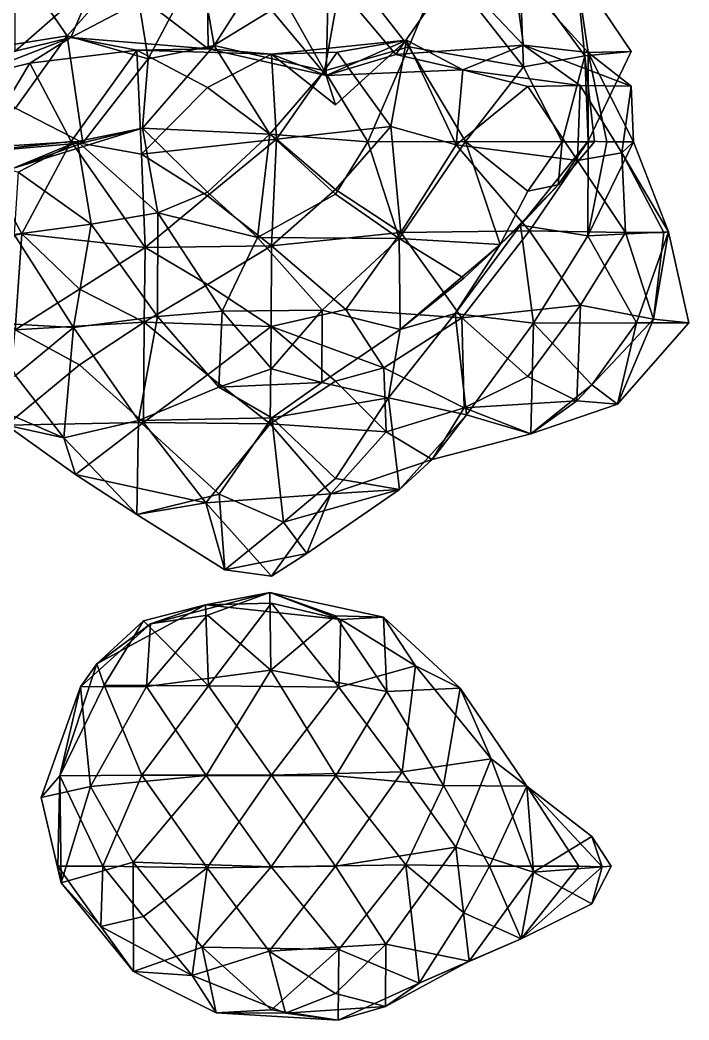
# Model space of a CAD drawing. Extents: x 290083 to 295691, y 4553739 to 4561622.
# Drawn here: x 295301.2 to 295432.8, y 4559322.1 to 4559518.9 of the extents above; entities that cross this region are included whole.
import ezdxf

# ---------------------------------------------------------------- set-up
doc = ezdxf.new("R2010")
doc.units = 0
doc.layers.add('Au_ppm_Pref_-_0_3', color=7, linetype='CONTINUOUS')

msp = doc.modelspace()

# ---------------------------------------------------------------- linework, layer by layer
at = {"layer": 'Au_ppm_Pref_-_0_3'}
for points in [[(295310.48, 4559515.8, 1812.15), (295300.26, 4559530.7, 1809.68), (295288.27, 4559512.26, 1811.3)], [(295300.29, 4559531.07, 1847.25), (295315.94, 4559526.53, 1852.03), (295300.24, 4559512.79, 1853.09)], [(295310.48, 4559515.8, 1812.15), (295323.32, 4559530.21, 1812.26), (295300.26, 4559530.7, 1809.68)], [(295310.48, 4559515.8, 1812.15), (295326.4, 4559511.29, 1816.47), (295323.32, 4559530.21, 1812.26)], [(295336.48, 4559530.35, 1817.77), (295323.32, 4559530.21, 1812.26), (295326.4, 4559511.29, 1816.47)], [(295336.48, 4559530.35, 1817.77), (295326.4, 4559511.29, 1816.47), (295339.41, 4559513.9, 1822.64)], [(295336.48, 4559530.35, 1817.77), (295339.41, 4559513.9, 1822.64), (295349.46, 4559529.62, 1824.49)], [(295361.09, 4559508.89, 1825.69), (295349.46, 4559529.62, 1824.49), (295339.41, 4559513.9, 1822.64)], [(295361.09, 4559508.89, 1825.69), (295364.91, 4559530.1, 1826.77), (295349.46, 4559529.62, 1824.49)], [(295377.73, 4559513.65, 1828.5), (295364.91, 4559530.1, 1826.77), (295361.09, 4559508.89, 1825.69)], [(295364.91, 4559530.1, 1826.77), (295377.73, 4559513.65, 1828.5), (295384.47, 4559529.85, 1829.79)], [(295384.47, 4559529.85, 1829.79), (295377.73, 4559513.65, 1828.5), (295400.27, 4559509.69, 1830.71)], [(295399.55, 4559529.3, 1835.71), (295384.47, 4559529.85, 1829.79), (295400.27, 4559509.69, 1830.71)], [(295338.02, 4559529.39, 1852.89), (295338.18, 4559513.22, 1858.93), (295325.49, 4559523, 1856.49)], [(295338.02, 4559529.39, 1852.89), (295350.69, 4559520.84, 1855.77), (295338.18, 4559513.22, 1858.93)], [(295361.46, 4559508.01, 1858.02), (295350.69, 4559520.84, 1855.77), (295361.9, 4559527.9, 1852.28)], [(295375.16, 4559512.1, 1853.03), (295361.46, 4559508.01, 1858.02), (295361.9, 4559527.9, 1852.28)], [(295375.16, 4559512.1, 1853.03), (295361.9, 4559527.9, 1852.28), (295386.53, 4559528.45, 1851.45)], [(295375.16, 4559512.1, 1853.03), (295386.53, 4559528.45, 1851.45), (295400.28, 4559513.94, 1853.36)], [(295398.21, 4559528.79, 1846.6), (295400.28, 4559513.94, 1853.36), (295386.53, 4559528.45, 1851.45)], [(295398.21, 4559528.79, 1846.6), (295410.57, 4559528.94, 1841.19), (295412.96, 4559512.53, 1847.43)], [(295412.96, 4559512.53, 1847.43), (295400.28, 4559513.94, 1853.36), (295398.21, 4559528.79, 1846.6)], [(295399.55, 4559529.3, 1835.71), (295412.34, 4559511.84, 1835.4), (295410.57, 4559528.94, 1841.19)], [(295399.55, 4559529.3, 1835.71), (295400.27, 4559509.69, 1830.71), (295412.34, 4559511.84, 1835.4)], [(295412.96, 4559512.53, 1847.43), (295410.57, 4559528.94, 1841.19), (295421.45, 4559512.73, 1841.19)], [(295412.34, 4559511.84, 1835.4), (295421.45, 4559512.73, 1841.19), (295410.57, 4559528.94, 1841.19)], [(295311.16, 4559515.46, 1859.02), (295300.24, 4559512.79, 1853.09), (295315.94, 4559526.53, 1852.03)], [(295325.49, 4559523, 1856.49), (295311.16, 4559515.46, 1859.02), (295315.94, 4559526.53, 1852.03)], [(295338.18, 4559513.22, 1858.93), (295311.16, 4559515.46, 1859.02), (295325.49, 4559523, 1856.49)], [(295361.46, 4559508.01, 1858.02), (295338.18, 4559513.22, 1858.93), (295350.69, 4559520.84, 1855.77)], [(295310.48, 4559515.8, 1812.15), (295288.27, 4559512.26, 1811.3), (295300.3, 4559501.57, 1813.71)], [(295303.14, 4559510.39, 1863.78), (295289.69, 4559507.11, 1858.07), (295311.16, 4559515.46, 1859.02)], [(295311.16, 4559515.46, 1859.02), (295289.69, 4559507.11, 1858.07), (295300.24, 4559512.79, 1853.09)], [(295300.3, 4559501.57, 1813.71), (295313.52, 4559494.72, 1817.5), (295310.48, 4559515.8, 1812.15)], [(295311.16, 4559515.46, 1859.02), (295324.16, 4559512.99, 1865.4), (295303.14, 4559510.39, 1863.78)], [(295313.52, 4559494.72, 1817.5), (295326.4, 4559511.29, 1816.47), (295310.48, 4559515.8, 1812.15)], [(295338.18, 4559513.22, 1858.93), (295324.16, 4559512.99, 1865.4), (295311.16, 4559515.46, 1859.02)], [(295325.3, 4559497.62, 1823.21), (295350.38, 4559496.47, 1825.36), (295339.41, 4559513.9, 1822.64)], [(295325.3, 4559497.62, 1823.21), (295339.41, 4559513.9, 1822.64), (295326.4, 4559511.29, 1816.47)], [(295361.09, 4559508.89, 1825.69), (295339.41, 4559513.9, 1822.64), (295350.38, 4559496.47, 1825.36)], [(295377.27, 4559514.92, 1864.73), (295363.61, 4559512.6, 1871.06), (295350.65, 4559512.21, 1865.22)], [(295377.27, 4559514.92, 1864.73), (295350.65, 4559512.21, 1865.22), (295363.29, 4559502.23, 1862.51)], [(295388.32, 4559509.09, 1858.77), (295377.27, 4559514.92, 1864.73), (295361.46, 4559508.01, 1858.02)], [(295361.46, 4559508.01, 1858.02), (295377.27, 4559514.92, 1864.73), (295363.29, 4559502.23, 1862.51)], [(295377.27, 4559514.92, 1864.73), (295374.19, 4559497.93, 1869.08), (295363.61, 4559512.6, 1871.06)], [(295387, 4559494.34, 1864.85), (295374.19, 4559497.93, 1869.08), (295377.27, 4559514.92, 1864.73)], [(295388.32, 4559509.09, 1858.77), (295375.16, 4559512.1, 1853.03), (295400.28, 4559513.94, 1853.36)], [(295377.27, 4559514.92, 1864.73), (295388.32, 4559509.09, 1858.77), (295387, 4559494.34, 1864.85)], [(295388.32, 4559509.09, 1858.77), (295400.28, 4559513.94, 1853.36), (295411.42, 4559506, 1857.84)], [(295411.42, 4559506, 1857.84), (295400.28, 4559513.94, 1853.36), (295421.44, 4559505.87, 1853.07)], [(295421.44, 4559505.87, 1853.07), (295400.28, 4559513.94, 1853.36), (295412.96, 4559512.53, 1847.43)], [(295303.14, 4559510.39, 1863.78), (295324.16, 4559512.99, 1865.4), (295311.27, 4559494.97, 1867.23)], [(295325.12, 4559492.49, 1868.89), (295311.27, 4559494.97, 1867.23), (295324.16, 4559512.99, 1865.4)], [(295350.65, 4559512.21, 1865.22), (295324.16, 4559512.99, 1865.4), (295338.18, 4559513.22, 1858.93)], [(295325.12, 4559492.49, 1868.89), (295324.16, 4559512.99, 1865.4), (295338.09, 4559505.63, 1868.52)], [(295350.65, 4559512.21, 1865.22), (295338.09, 4559505.63, 1868.52), (295324.16, 4559512.99, 1865.4)], [(295338.09, 4559505.63, 1868.52), (295350.65, 4559512.21, 1865.22), (295351.67, 4559495.44, 1870.37)], [(295361.46, 4559508.01, 1858.02), (295350.65, 4559512.21, 1865.22), (295338.18, 4559513.22, 1858.93)], [(295351.67, 4559495.44, 1870.37), (295350.65, 4559512.21, 1865.22), (295363.61, 4559512.6, 1871.06)], [(295361.46, 4559508.01, 1858.02), (295363.29, 4559502.23, 1862.51), (295350.65, 4559512.21, 1865.22)], [(295363.61, 4559512.6, 1871.06), (295374.19, 4559497.93, 1869.08), (295351.67, 4559495.44, 1870.37)], [(295361.09, 4559508.89, 1825.69), (295369.61, 4559494.91, 1826.34), (295377.73, 4559513.65, 1828.5)], [(295388.32, 4559509.09, 1858.77), (295361.46, 4559508.01, 1858.02), (295375.16, 4559512.1, 1853.03)], [(295369.61, 4559494.91, 1826.34), (295388.84, 4559494.97, 1829.18), (295377.73, 4559513.65, 1828.5)], [(295377.73, 4559513.65, 1828.5), (295388.84, 4559494.97, 1829.18), (295400.27, 4559509.69, 1830.71)], [(295412.34, 4559511.84, 1835.4), (295412.97, 4559495.09, 1841.17), (295421.45, 4559512.73, 1841.19)], [(295412.96, 4559512.53, 1847.43), (295421.45, 4559512.73, 1841.19), (295412.97, 4559495.09, 1841.17)], [(295412.96, 4559512.53, 1847.43), (295416.66, 4559494.91, 1847.13), (295421.89, 4559494.91, 1851.65)], [(295412.96, 4559512.53, 1847.43), (295421.89, 4559494.91, 1851.65), (295421.44, 4559505.87, 1853.07)], [(295412.96, 4559512.53, 1847.43), (295412.97, 4559495.09, 1841.17), (295416.66, 4559494.91, 1847.13)], [(295303.14, 4559510.39, 1863.78), (295292.66, 4559493.06, 1863.72), (295289.69, 4559507.11, 1858.07)], [(295292.66, 4559493.06, 1863.72), (295303.14, 4559510.39, 1863.78), (295311.27, 4559494.97, 1867.23)], [(295326.4, 4559511.29, 1816.47), (295313.52, 4559494.72, 1817.5), (295325.3, 4559497.62, 1823.21)], [(295400.27, 4559509.69, 1830.71), (295407.84, 4559494.91, 1832.07), (295412.34, 4559511.84, 1835.4)], [(295412.34, 4559511.84, 1835.4), (295407.84, 4559494.91, 1832.07), (295414.22, 4559494.91, 1835.25)], [(295412.34, 4559511.84, 1835.4), (295414.22, 4559494.91, 1835.25), (295412.97, 4559495.09, 1841.17)], [(295361.09, 4559508.89, 1825.69), (295350.38, 4559496.47, 1825.36), (295369.61, 4559494.91, 1826.34)], [(295388.32, 4559509.09, 1858.77), (295401.09, 4559505.8, 1862.64), (295387, 4559494.34, 1864.85)], [(295388.32, 4559509.09, 1858.77), (295411.42, 4559506, 1857.84), (295401.09, 4559505.8, 1862.64)], [(295400.27, 4559509.69, 1830.71), (295388.84, 4559494.97, 1829.18), (295407.84, 4559494.91, 1832.07)], [(295411.42, 4559506, 1857.84), (295410.88, 4559491.23, 1862.4), (295401.09, 4559505.8, 1862.64)], [(295411.42, 4559506, 1857.84), (295419.59, 4559492.74, 1858.15), (295410.88, 4559491.23, 1862.4)], [(295411.42, 4559506, 1857.84), (295421.44, 4559505.87, 1853.07), (295419.59, 4559492.74, 1858.15)], [(295325.12, 4559492.49, 1868.89), (295338.09, 4559505.63, 1868.52), (295351.67, 4559495.44, 1870.37)], [(295410.88, 4559491.23, 1862.4), (295387, 4559494.34, 1864.85), (295401.09, 4559505.8, 1862.64)], [(295421.44, 4559505.87, 1853.07), (295421.89, 4559494.91, 1851.65), (295419.59, 4559492.74, 1858.15)], [(295313.52, 4559494.72, 1817.5), (295300.3, 4559501.57, 1813.71), (295287.54, 4559492.46, 1817.16)], [(295312.48, 4559494.97, 1829.31), (295325.3, 4559497.62, 1823.21), (295299.89, 4559489.73, 1823.26)], [(295325.3, 4559497.62, 1823.21), (295313.52, 4559494.72, 1817.5), (295299.89, 4559489.73, 1823.26)], [(295312.48, 4559494.97, 1829.31), (295328.33, 4559480.99, 1830.34), (295325.3, 4559497.62, 1823.21)], [(295325.3, 4559497.62, 1823.21), (295328.33, 4559480.99, 1830.34), (295338.09, 4559485.03, 1826.02)], [(295325.3, 4559497.62, 1823.21), (295338.09, 4559485.03, 1826.02), (295350.38, 4559496.47, 1825.36)], [(295350.38, 4559496.47, 1825.36), (295338.09, 4559485.03, 1826.02), (295347.91, 4559476.1, 1827.88)], [(295350.38, 4559496.47, 1825.36), (295347.91, 4559476.1, 1827.88), (295363.29, 4559484.61, 1825.88)], [(295350.38, 4559496.47, 1825.36), (295363.29, 4559484.61, 1825.88), (295369.61, 4559494.91, 1826.34)], [(295363.29, 4559485.58, 1868.06), (295351.67, 4559495.44, 1870.37), (295374.19, 4559497.93, 1869.08)], [(295374.19, 4559497.93, 1869.08), (295376.14, 4559477.06, 1865.71), (295363.29, 4559485.58, 1868.06)], [(295387, 4559494.34, 1864.85), (295376.14, 4559477.06, 1865.71), (295374.19, 4559497.93, 1869.08)], [(295312.48, 4559494.97, 1829.31), (295286.32, 4559493.38, 1829.49), (295300.84, 4559488.93, 1834.71)], [(295312.48, 4559494.97, 1829.31), (295299.89, 4559489.73, 1823.26), (295286.32, 4559493.38, 1829.49)], [(295313.52, 4559494.72, 1817.5), (295287.54, 4559492.46, 1817.16), (295299.89, 4559489.73, 1823.26)], [(295301.53, 4559476.81, 1864.26), (295292.66, 4559493.06, 1863.72), (295311.27, 4559494.97, 1867.23)], [(295312.48, 4559494.97, 1829.31), (295300.84, 4559488.93, 1834.71), (295315.2, 4559478.73, 1835.82)], [(295301.53, 4559476.81, 1864.26), (295311.27, 4559494.97, 1867.23), (295325.8, 4559474.12, 1866.09)], [(295325.12, 4559492.49, 1868.89), (295325.8, 4559474.12, 1866.09), (295311.27, 4559494.97, 1867.23)], [(295312.48, 4559494.97, 1829.31), (295315.2, 4559478.73, 1835.82), (295328.33, 4559480.99, 1830.34)], [(295325.12, 4559492.49, 1868.89), (295351.67, 4559495.44, 1870.37), (295338.09, 4559484.33, 1868.47)], [(295351.67, 4559495.44, 1870.37), (295350.66, 4559474.45, 1866.05), (295338.09, 4559484.33, 1868.47)], [(295351.67, 4559495.44, 1870.37), (295363.29, 4559485.58, 1868.06), (295350.66, 4559474.45, 1866.05)], [(295369.61, 4559494.91, 1826.34), (295363.29, 4559484.61, 1825.88), (295375.77, 4559475.9, 1828.95)], [(295369.61, 4559494.91, 1826.34), (295375.77, 4559475.9, 1828.95), (295388.84, 4559494.97, 1829.18)], [(295375.77, 4559475.9, 1828.95), (295395.68, 4559474.72, 1834.3), (295388.84, 4559494.97, 1829.18)], [(295387, 4559494.34, 1864.85), (295401.46, 4559477.42, 1863.03), (295376.14, 4559477.06, 1865.71)], [(295401.46, 4559477.42, 1863.03), (295387, 4559494.34, 1864.85), (295410.88, 4559491.23, 1862.4)], [(295388.84, 4559494.97, 1829.18), (295395.68, 4559474.72, 1834.3), (295401.09, 4559485.25, 1832.03)], [(295407.84, 4559494.91, 1832.07), (295388.84, 4559494.97, 1829.18), (295401.09, 4559485.25, 1832.03)], [(295399.67, 4559478.54, 1841.05), (295412.94, 4559476.43, 1847.72), (295412.97, 4559495.09, 1841.17)], [(295399.67, 4559478.54, 1841.05), (295412.97, 4559495.09, 1841.17), (295407.07, 4559486.46, 1835.25)], [(295407.07, 4559486.46, 1835.25), (295407.84, 4559494.91, 1832.07), (295401.09, 4559485.25, 1832.03)], [(295414.22, 4559494.91, 1835.25), (295407.07, 4559486.46, 1835.25), (295412.97, 4559495.09, 1841.17)], [(295407.07, 4559486.46, 1835.25), (295414.22, 4559494.91, 1835.25), (295407.84, 4559494.91, 1832.07)], [(295412.94, 4559476.43, 1847.72), (295416.66, 4559494.91, 1847.13), (295412.97, 4559495.09, 1841.17)], [(295412.94, 4559476.43, 1847.72), (295428.81, 4559477.21, 1852.9), (295421.89, 4559494.91, 1851.65)], [(295412.94, 4559476.43, 1847.72), (295421.89, 4559494.91, 1851.65), (295416.66, 4559494.91, 1847.13)], [(295421.89, 4559494.91, 1851.65), (295428.81, 4559477.21, 1852.9), (295419.59, 4559492.74, 1858.15)], [(295285.48, 4559473.77, 1861.16), (295292.66, 4559493.06, 1863.72), (295301.53, 4559476.81, 1864.26)], [(295325.12, 4559492.49, 1868.89), (295338.09, 4559484.33, 1868.47), (295325.8, 4559474.12, 1866.09)], [(295419.59, 4559492.74, 1858.15), (295420.33, 4559477.1, 1862.14), (295410.88, 4559491.23, 1862.4)], [(295419.59, 4559492.74, 1858.15), (295428.81, 4559477.21, 1852.9), (295427.87, 4559477.1, 1859.01)], [(295419.59, 4559492.74, 1858.15), (295427.87, 4559477.1, 1859.01), (295420.33, 4559477.1, 1862.14)], [(295401.46, 4559477.42, 1863.03), (295410.88, 4559491.23, 1862.4), (295420.33, 4559477.1, 1862.14)], [(295300.84, 4559488.93, 1834.71), (295300.02, 4559476.69, 1840.94), (295315.2, 4559478.73, 1835.82)], [(295399.67, 4559478.54, 1841.05), (295407.07, 4559486.46, 1835.25), (295395.68, 4559474.72, 1834.3)], [(295407.07, 4559486.46, 1835.25), (295401.09, 4559485.25, 1832.03), (295395.68, 4559474.72, 1834.3)], [(295325.8, 4559474.12, 1866.09), (295338.09, 4559484.33, 1868.47), (295350.66, 4559474.45, 1866.05)], [(295338.09, 4559485.03, 1826.02), (295328.33, 4559480.99, 1830.34), (295347.91, 4559476.1, 1827.88)], [(295347.91, 4559476.1, 1827.88), (295375.77, 4559475.9, 1828.95), (295363.29, 4559484.61, 1825.88)], [(295376.14, 4559477.06, 1865.71), (295350.66, 4559474.45, 1866.05), (295363.29, 4559485.58, 1868.06)], [(295315.2, 4559478.73, 1835.82), (295328.26, 4559460.54, 1835.73), (295328.33, 4559480.99, 1830.34)], [(295328.33, 4559480.99, 1830.34), (295328.26, 4559460.54, 1835.73), (295340.95, 4559461.59, 1831.43)], [(295328.33, 4559480.99, 1830.34), (295340.95, 4559461.59, 1831.43), (295347.91, 4559476.1, 1827.88)], [(295311.74, 4559458.4, 1840.13), (295315.2, 4559478.73, 1835.82), (295300.02, 4559476.69, 1840.94)], [(295315.2, 4559478.73, 1835.82), (295311.74, 4559458.4, 1840.13), (295328.26, 4559460.54, 1835.73)], [(295399.67, 4559478.54, 1841.05), (295386.79, 4559461.11, 1841.26), (295402.25, 4559459.21, 1846.06)], [(295399.67, 4559478.54, 1841.05), (295395.68, 4559474.72, 1834.3), (295386.79, 4559461.11, 1841.26)], [(295399.67, 4559478.54, 1841.05), (295402.25, 4559459.21, 1846.06), (295412.94, 4559476.43, 1847.72)], [(295301.53, 4559476.81, 1864.26), (295300.24, 4559457.91, 1859.42), (295285.48, 4559473.77, 1861.16)], [(295311.74, 4559458.4, 1840.13), (295300.02, 4559476.69, 1840.94), (295295.29, 4559459.28, 1844.77)], [(295301.53, 4559476.81, 1864.26), (295312.89, 4559465.91, 1862.74), (295300.24, 4559457.91, 1859.42)], [(295301.53, 4559476.81, 1864.26), (295325.8, 4559474.12, 1866.09), (295312.89, 4559465.91, 1862.74)], [(295376.14, 4559477.06, 1865.71), (295365.29, 4559461.91, 1863.13), (295350.66, 4559474.45, 1866.05)], [(295365.29, 4559461.91, 1863.13), (295376.14, 4559477.06, 1865.71), (295388.12, 4559460.29, 1863.52)], [(295401.46, 4559477.42, 1863.03), (295388.12, 4559460.29, 1863.52), (295376.14, 4559477.06, 1865.71)], [(295401.46, 4559477.42, 1863.03), (295411.48, 4559462.78, 1862.74), (295388.12, 4559460.29, 1863.52)], [(295401.46, 4559477.42, 1863.03), (295420.33, 4559477.1, 1862.14), (295411.48, 4559462.78, 1862.74)], [(295425.83, 4559460.02, 1858.78), (295411.48, 4559462.78, 1862.74), (295420.33, 4559477.1, 1862.14)], [(295422.51, 4559459.28, 1848.91), (295428.81, 4559477.21, 1852.9), (295412.94, 4559476.43, 1847.72)], [(295427.87, 4559477.1, 1859.01), (295425.83, 4559460.02, 1858.78), (295420.33, 4559477.1, 1862.14)], [(295432.83, 4559459.28, 1853.07), (295428.81, 4559477.21, 1852.9), (295422.51, 4559459.28, 1848.91)], [(295425.83, 4559460.02, 1858.78), (295428.81, 4559477.21, 1852.9), (295432.83, 4559459.28, 1853.07)], [(295427.87, 4559477.1, 1859.01), (295428.81, 4559477.21, 1852.9), (295425.83, 4559460.02, 1858.78)], [(295360.67, 4559461.83, 1829.97), (295347.91, 4559476.1, 1827.88), (295340.95, 4559461.59, 1831.43)], [(295347.91, 4559476.1, 1827.88), (295360.67, 4559461.83, 1829.97), (295375.77, 4559475.9, 1828.95)], [(295375.77, 4559475.9, 1828.95), (295360.67, 4559461.83, 1829.97), (295375.97, 4559458, 1835.14)], [(295375.77, 4559475.9, 1828.95), (295375.97, 4559458, 1835.14), (295388.49, 4559468.11, 1832.26)], [(295395.68, 4559474.72, 1834.3), (295375.77, 4559475.9, 1828.95), (295388.49, 4559468.11, 1832.26)], [(295386.79, 4559461.11, 1841.26), (295395.68, 4559474.72, 1834.3), (295375.97, 4559458, 1835.14)], [(295395.68, 4559474.72, 1834.3), (295388.49, 4559468.11, 1832.26), (295375.97, 4559458, 1835.14)], [(295412.94, 4559476.43, 1847.72), (295402.25, 4559459.21, 1846.06), (295422.51, 4559459.28, 1848.91)], [(295312.89, 4559465.91, 1862.74), (295325.8, 4559474.12, 1866.09), (295325.62, 4559459.42, 1858.99)], [(295325.62, 4559459.42, 1858.99), (295325.8, 4559474.12, 1866.09), (295338.09, 4559466.88, 1862.42)], [(295325.8, 4559474.12, 1866.09), (295350.66, 4559474.45, 1866.05), (295338.09, 4559466.88, 1862.42)], [(295338.09, 4559466.88, 1862.42), (295350.66, 4559474.45, 1866.05), (295350.64, 4559458.57, 1859.37)], [(295350.66, 4559474.45, 1866.05), (295365.29, 4559461.91, 1863.13), (295350.64, 4559458.57, 1859.37)], [(295325.62, 4559459.42, 1858.99), (295338.09, 4559466.88, 1862.42), (295350.64, 4559458.57, 1859.37)], [(295300.24, 4559457.91, 1859.42), (295312.89, 4559465.91, 1862.74), (295325.62, 4559459.42, 1858.99)], [(295401.09, 4559448.74, 1862.52), (295388.12, 4559460.29, 1863.52), (295411.48, 4559462.78, 1862.74)], [(295410.73, 4559443.94, 1857.64), (295401.09, 4559448.74, 1862.52), (295411.48, 4559462.78, 1862.74)], [(295410.73, 4559443.94, 1857.64), (295411.48, 4559462.78, 1862.74), (295425.83, 4559460.02, 1858.78)], [(295328.26, 4559460.54, 1835.73), (295340.28, 4559446.63, 1835.94), (295340.95, 4559461.59, 1831.43)], [(295340.95, 4559461.59, 1831.43), (295340.28, 4559446.63, 1835.94), (295350.69, 4559450.27, 1832.25)], [(295340.95, 4559461.59, 1831.43), (295350.69, 4559450.27, 1832.25), (295360.67, 4559461.83, 1829.97)], [(295372.78, 4559450.47, 1860.48), (295350.64, 4559458.57, 1859.37), (295365.29, 4559461.91, 1863.13)], [(295360.59, 4559447.58, 1836.02), (295360.67, 4559461.83, 1829.97), (295350.69, 4559450.27, 1832.25)], [(295360.59, 4559447.58, 1836.02), (295375.97, 4559458, 1835.14), (295360.67, 4559461.83, 1829.97)], [(295372.78, 4559450.47, 1860.48), (295365.29, 4559461.91, 1863.13), (295388.12, 4559460.29, 1863.52)], [(295373.71, 4559444.55, 1842.13), (295389.03, 4559441.19, 1846.75), (295386.79, 4559461.11, 1841.26)], [(295373.71, 4559444.55, 1842.13), (295386.79, 4559461.11, 1841.26), (295375.97, 4559458, 1835.14)], [(295389.03, 4559441.19, 1846.75), (295402.25, 4559459.21, 1846.06), (295386.79, 4559461.11, 1841.26)], [(295300.3, 4559448.91, 1843.67), (295311.74, 4559458.4, 1840.13), (295295.29, 4559459.28, 1844.77)], [(295325.62, 4559459.42, 1858.99), (295312.89, 4559451.06, 1855.81), (295300.24, 4559457.91, 1859.42)], [(295324.48, 4559440.06, 1840.41), (295328.26, 4559460.54, 1835.73), (295311.74, 4559458.4, 1840.13)], [(295325.62, 4559459.42, 1858.99), (295325.48, 4559439.71, 1854.91), (295312.89, 4559451.06, 1855.81)], [(295328.26, 4559460.54, 1835.73), (295324.48, 4559440.06, 1840.41), (295340.28, 4559446.63, 1835.94)], [(295338.09, 4559449.04, 1856.48), (295325.48, 4559439.71, 1854.91), (295325.62, 4559459.42, 1858.99)], [(295325.62, 4559459.42, 1858.99), (295350.64, 4559458.57, 1859.37), (295338.09, 4559449.04, 1856.48)], [(295388.61, 4559442.57, 1858.37), (295372.78, 4559450.47, 1860.48), (295388.12, 4559460.29, 1863.52)], [(295388.61, 4559442.57, 1858.37), (295388.12, 4559460.29, 1863.52), (295401.09, 4559448.74, 1862.52)], [(295402.25, 4559459.21, 1846.06), (295389.03, 4559441.19, 1846.75), (295401.68, 4559437.43, 1852.63)], [(295402.25, 4559459.21, 1846.06), (295401.68, 4559437.43, 1852.63), (295413.69, 4559447.08, 1849)], [(295422.51, 4559459.28, 1848.91), (295402.25, 4559459.21, 1846.06), (295413.69, 4559447.08, 1849)], [(295418.76, 4559443.29, 1853.07), (295410.73, 4559443.94, 1857.64), (295425.83, 4559460.02, 1858.78)], [(295413.69, 4559447.08, 1849), (295418.76, 4559443.29, 1853.07), (295422.51, 4559459.28, 1848.91)], [(295432.83, 4559459.28, 1853.07), (295418.76, 4559443.29, 1853.07), (295425.83, 4559460.02, 1858.78)], [(295422.51, 4559459.28, 1848.91), (295418.76, 4559443.29, 1853.07), (295432.83, 4559459.28, 1853.07)], [(295300.24, 4559457.91, 1859.42), (295312.89, 4559451.06, 1855.81), (295298.54, 4559439.16, 1852.76)], [(295311.74, 4559458.4, 1840.13), (295300.3, 4559448.91, 1843.67), (295309.83, 4559436.7, 1845.68)], [(295311.74, 4559458.4, 1840.13), (295309.83, 4559436.7, 1845.68), (295324.48, 4559440.06, 1840.41)], [(295350.64, 4559458.57, 1859.37), (295350.4, 4559439.42, 1855.17), (295338.09, 4559449.04, 1856.48)], [(295350.64, 4559458.57, 1859.37), (295363.29, 4559447.79, 1856.9), (295350.4, 4559439.42, 1855.17)], [(295372.78, 4559450.47, 1860.48), (295363.29, 4559447.79, 1856.9), (295350.64, 4559458.57, 1859.37)], [(295373.71, 4559444.55, 1842.13), (295375.97, 4559458, 1835.14), (295360.59, 4559447.58, 1836.02)], [(295325.48, 4559439.71, 1854.91), (295298.54, 4559439.16, 1852.76), (295312.89, 4559451.06, 1855.81)], [(295292.91, 4559443.95, 1847.45), (295309.83, 4559436.7, 1845.68), (295300.3, 4559448.91, 1843.67)], [(295325.48, 4559439.71, 1854.91), (295338.09, 4559449.04, 1856.48), (295350.4, 4559439.42, 1855.17)], [(295340.28, 4559446.63, 1835.94), (295360.59, 4559447.58, 1836.02), (295350.69, 4559450.27, 1832.25)], [(295372.78, 4559450.47, 1860.48), (295373.23, 4559437.88, 1855.52), (295363.29, 4559447.79, 1856.9)], [(295373.23, 4559437.88, 1855.52), (295372.78, 4559450.47, 1860.48), (295388.61, 4559442.57, 1858.37)], [(295340.28, 4559446.63, 1835.94), (295350.74, 4559440.59, 1840.92), (295360.59, 4559447.58, 1836.02)], [(295363.29, 4559447.79, 1856.9), (295373.23, 4559437.88, 1855.52), (295350.4, 4559439.42, 1855.17)], [(295373.71, 4559444.55, 1842.13), (295360.59, 4559447.58, 1836.02), (295350.74, 4559440.59, 1840.92)], [(295388.61, 4559442.57, 1858.37), (295401.09, 4559448.74, 1862.52), (295410.73, 4559443.94, 1857.64)], [(295413.69, 4559447.08, 1849), (295401.68, 4559437.43, 1852.63), (295418.76, 4559443.29, 1853.07)], [(295324.48, 4559440.06, 1840.41), (295350.74, 4559440.59, 1840.92), (295340.28, 4559446.63, 1835.94)], [(295292.91, 4559443.95, 1847.45), (295298.54, 4559439.16, 1852.76), (295309.83, 4559436.7, 1845.68)], [(295373.71, 4559444.55, 1842.13), (295350.74, 4559440.59, 1840.92), (295363.29, 4559428.65, 1842.86)], [(295373.71, 4559444.55, 1842.13), (295363.29, 4559428.65, 1842.86), (295375.89, 4559426.5, 1847.33)], [(295389.03, 4559441.19, 1846.75), (295373.71, 4559444.55, 1842.13), (295375.89, 4559426.5, 1847.33)], [(295401.68, 4559437.43, 1852.63), (295388.61, 4559442.57, 1858.37), (295410.73, 4559443.94, 1857.64)], [(295401.68, 4559437.43, 1852.63), (295410.73, 4559443.94, 1857.64), (295418.76, 4559443.29, 1853.07)], [(295382.29, 4559432.4, 1853.07), (295373.23, 4559437.88, 1855.52), (295388.61, 4559442.57, 1858.37)], [(295382.29, 4559432.4, 1853.07), (295389.03, 4559441.19, 1846.75), (295375.89, 4559426.5, 1847.33)], [(295388.61, 4559442.57, 1858.37), (295401.68, 4559437.43, 1852.63), (295382.29, 4559432.4, 1853.07)], [(295389.03, 4559441.19, 1846.75), (295382.29, 4559432.4, 1853.07), (295401.68, 4559437.43, 1852.63)], [(295298.54, 4559439.16, 1852.76), (295325.48, 4559439.71, 1854.91), (295312.1, 4559429.47, 1852.32)], [(295309.83, 4559436.7, 1845.68), (295298.54, 4559439.16, 1852.76), (295312.1, 4559429.47, 1852.32)], [(295309.83, 4559436.7, 1845.68), (295324.15, 4559421.59, 1847.22), (295324.48, 4559440.06, 1840.41)], [(295337.78, 4559423.89, 1852.86), (295312.1, 4559429.47, 1852.32), (295325.48, 4559439.71, 1854.91)], [(295340.4, 4559425.61, 1842.94), (295324.48, 4559440.06, 1840.41), (295324.15, 4559421.59, 1847.22)], [(295340.4, 4559425.61, 1842.94), (295350.74, 4559440.59, 1840.92), (295324.48, 4559440.06, 1840.41)], [(295337.78, 4559423.89, 1852.86), (295325.48, 4559439.71, 1854.91), (295350.4, 4559439.42, 1855.17)], [(295362.33, 4559425.67, 1852.61), (295337.78, 4559423.89, 1852.86), (295350.4, 4559439.42, 1855.17)], [(295340.4, 4559425.61, 1842.94), (295353.01, 4559420.07, 1844.85), (295350.74, 4559440.59, 1840.92)], [(295350.4, 4559439.42, 1855.17), (295373.23, 4559437.88, 1855.52), (295362.33, 4559425.67, 1852.61)], [(295353.01, 4559420.07, 1844.85), (295363.29, 4559428.65, 1842.86), (295350.74, 4559440.59, 1840.92)], [(295362.33, 4559425.67, 1852.61), (295373.23, 4559437.88, 1855.52), (295382.29, 4559432.4, 1853.07)], [(295312.1, 4559429.47, 1852.32), (295324.15, 4559421.59, 1847.22), (295309.83, 4559436.7, 1845.68)], [(295362.33, 4559425.67, 1852.61), (295382.29, 4559432.4, 1853.07), (295375.89, 4559426.5, 1847.33)], [(295324.15, 4559421.59, 1847.22), (295312.1, 4559429.47, 1852.32), (295337.78, 4559423.89, 1852.86)], [(295363.29, 4559428.65, 1842.86), (295353.01, 4559420.07, 1844.85), (295375.89, 4559426.5, 1847.33)], [(295341.52, 4559410.67, 1847.13), (295340.4, 4559425.61, 1842.94), (295324.15, 4559421.59, 1847.22)], [(295350.69, 4559409.46, 1851.86), (295337.78, 4559423.89, 1852.86), (295362.33, 4559425.67, 1852.61)], [(295341.52, 4559410.67, 1847.13), (295353.01, 4559420.07, 1844.85), (295340.4, 4559425.61, 1842.94)], [(295350.69, 4559409.46, 1851.86), (295362.33, 4559425.67, 1852.61), (295357.6, 4559413.87, 1847.13)], [(295357.6, 4559413.87, 1847.13), (295375.89, 4559426.5, 1847.33), (295353.01, 4559420.07, 1844.85)], [(295362.33, 4559425.67, 1852.61), (295375.89, 4559426.5, 1847.33), (295357.6, 4559413.87, 1847.13)], [(295341.52, 4559410.67, 1847.13), (295324.15, 4559421.59, 1847.22), (295337.78, 4559423.89, 1852.86)], [(295341.52, 4559410.67, 1847.13), (295337.78, 4559423.89, 1852.86), (295350.69, 4559409.46, 1851.86)], [(295341.52, 4559410.67, 1847.13), (295357.6, 4559413.87, 1847.13), (295353.01, 4559420.07, 1844.85)], [(295341.52, 4559410.67, 1847.13), (295350.69, 4559409.46, 1851.86), (295357.6, 4559413.87, 1847.13)], [(295337.69, 4559403.81, 1859.15), (295350.37, 4559406.23, 1864.79), (295326.84, 4559400.03, 1863.65)], [(295326.84, 4559400.03, 1863.65), (295350.37, 4559406.23, 1864.79), (295338.09, 4559401.77, 1869.53)], [(295337.69, 4559403.81, 1859.15), (295364.29, 4559400.94, 1859.35), (295350.37, 4559406.23, 1864.79)], [(295350.57, 4559390.96, 1872.05), (295338.09, 4559401.77, 1869.53), (295350.37, 4559406.23, 1864.79)], [(295350.57, 4559390.96, 1872.05), (295350.37, 4559406.23, 1864.79), (295363.29, 4559401.6, 1869.48)], [(295363.29, 4559401.6, 1869.48), (295350.37, 4559406.23, 1864.79), (295372.74, 4559401.37, 1864.95)], [(295364.29, 4559400.94, 1859.35), (295372.74, 4559401.37, 1864.95), (295350.37, 4559406.23, 1864.79)], [(295325.49, 4559400.62, 1854.81), (295337.69, 4559403.81, 1859.15), (295316.29, 4559392.15, 1859.01)], [(295337.69, 4559403.81, 1859.15), (295326.84, 4559400.03, 1863.65), (295316.29, 4559392.15, 1859.01)], [(295325.49, 4559400.62, 1854.81), (295338.27, 4559387.85, 1853.01), (295337.69, 4559403.81, 1859.15)], [(295337.69, 4559403.81, 1859.15), (295338.27, 4559387.85, 1853.01), (295350.69, 4559404.12, 1853.64)], [(295364.29, 4559400.94, 1859.35), (295337.69, 4559403.81, 1859.15), (295350.69, 4559404.12, 1853.64)], [(295350.69, 4559404.12, 1853.64), (295338.27, 4559387.85, 1853.01), (295363.93, 4559387.58, 1853.91)], [(295363.93, 4559387.58, 1853.91), (295364.29, 4559400.94, 1859.35), (295350.69, 4559404.12, 1853.64)], [(295338.09, 4559401.77, 1869.53), (295350.57, 4559390.96, 1872.05), (295326.1, 4559387.72, 1870.83)], [(295326.84, 4559400.03, 1863.65), (295338.09, 4559401.77, 1869.53), (295326.1, 4559387.72, 1870.83)], [(295316.29, 4559392.15, 1859.01), (295326.84, 4559400.03, 1863.65), (295313.11, 4559387.67, 1864.81)], [(295313.11, 4559387.67, 1864.81), (295326.84, 4559400.03, 1863.65), (295326.1, 4559387.72, 1870.83)], [(295325.49, 4559400.62, 1854.81), (295316.29, 4559392.15, 1859.01), (295317.76, 4559388.01, 1855.36)], [(295317.76, 4559388.01, 1855.36), (295338.27, 4559387.85, 1853.01), (295325.49, 4559400.62, 1854.81)], [(295373.37, 4559386.75, 1870.64), (295350.57, 4559390.96, 1872.05), (295363.29, 4559401.6, 1869.48)], [(295373.37, 4559386.75, 1870.64), (295363.29, 4559401.6, 1869.48), (295372.74, 4559401.37, 1864.95)], [(295363.93, 4559387.58, 1853.91), (295379.03, 4559391.79, 1858.72), (295364.29, 4559400.94, 1859.35)], [(295379.03, 4559391.79, 1858.72), (295372.74, 4559401.37, 1864.95), (295364.29, 4559400.94, 1859.35)], [(295373.37, 4559386.75, 1870.64), (295372.74, 4559401.37, 1864.95), (295387.81, 4559387.42, 1864.62)], [(295387.81, 4559387.42, 1864.62), (295372.74, 4559401.37, 1864.95), (295379.03, 4559391.79, 1858.72)], [(295317.76, 4559388.01, 1855.36), (295316.29, 4559392.15, 1859.01), (295309.03, 4559370.14, 1858.43)], [(295309.03, 4559370.14, 1858.43), (295316.29, 4559392.15, 1859.01), (295313.11, 4559387.67, 1864.81)], [(295350.57, 4559390.96, 1872.05), (295337.84, 4559370.23, 1873.32), (295326.1, 4559387.72, 1870.83)], [(295337.84, 4559370.23, 1873.32), (295350.57, 4559390.96, 1872.05), (295363.32, 4559370.16, 1872.92)], [(295373.37, 4559386.75, 1870.64), (295363.32, 4559370.16, 1872.92), (295350.57, 4559390.96, 1872.05)], [(295363.93, 4559387.58, 1853.91), (295376.41, 4559370.89, 1854.18), (295379.03, 4559391.79, 1858.72)], [(295376.41, 4559370.89, 1854.18), (295393.88, 4559373.46, 1857.9), (295379.03, 4559391.79, 1858.72)], [(295387.81, 4559387.42, 1864.62), (295379.03, 4559391.79, 1858.72), (295393.88, 4559373.46, 1857.9)], [(295325.15, 4559370.28, 1853.49), (295317.76, 4559388.01, 1855.36), (295309.03, 4559370.14, 1858.43)], [(295325.15, 4559370.28, 1853.49), (295338.27, 4559387.85, 1853.01), (295317.76, 4559388.01, 1855.36)], [(295305.38, 4559365.88, 1864.95), (295309.03, 4559370.14, 1858.43), (295313.11, 4559387.67, 1864.81)], [(295305.38, 4559365.88, 1864.95), (295313.11, 4559387.67, 1864.81), (295315.05, 4559368.03, 1869.96)], [(295313.11, 4559387.67, 1864.81), (295326.1, 4559387.72, 1870.83), (295315.05, 4559368.03, 1869.96)], [(295315.05, 4559368.03, 1869.96), (295326.1, 4559387.72, 1870.83), (295337.84, 4559370.23, 1873.32)], [(295350.69, 4559370.25, 1853.33), (295338.27, 4559387.85, 1853.01), (295325.15, 4559370.28, 1853.49)], [(295350.69, 4559370.25, 1853.33), (295363.93, 4559387.58, 1853.91), (295338.27, 4559387.85, 1853.01)], [(295350.69, 4559370.25, 1853.33), (295376.41, 4559370.89, 1854.18), (295363.93, 4559387.58, 1853.91)], [(295363.32, 4559370.16, 1872.92), (295373.37, 4559386.75, 1870.64), (295384.55, 4559368.2, 1869.88)], [(295384.55, 4559368.2, 1869.88), (295373.37, 4559386.75, 1870.64), (295387.81, 4559387.42, 1864.62)], [(295400.89, 4559368.08, 1864.44), (295384.55, 4559368.2, 1869.88), (295387.81, 4559387.42, 1864.62)], [(295400.89, 4559368.08, 1864.44), (295387.81, 4559387.42, 1864.62), (295393.88, 4559373.46, 1857.9)], [(295376.41, 4559370.89, 1854.18), (295386.97, 4559356.1, 1855.03), (295393.88, 4559373.46, 1857.9)], [(295386.97, 4559356.1, 1855.03), (295402.25, 4559351.15, 1858.78), (295393.88, 4559373.46, 1857.9)], [(295400.89, 4559368.08, 1864.44), (295393.88, 4559373.46, 1857.9), (295402.25, 4559351.15, 1858.78)], [(295325.15, 4559370.28, 1853.49), (295309.03, 4559370.14, 1858.43), (295317.47, 4559352.37, 1855.22)], [(295315.05, 4559368.03, 1869.96), (295337.84, 4559370.23, 1873.32), (295323.44, 4559353.16, 1871.4)], [(295325.15, 4559370.28, 1853.49), (295317.47, 4559352.37, 1855.22), (295338.01, 4559352.04, 1853.35)], [(295337.84, 4559370.23, 1873.32), (295350.62, 4559352.21, 1873.2), (295323.44, 4559353.16, 1871.4)], [(295350.69, 4559370.25, 1853.33), (295325.15, 4559370.28, 1853.49), (295338.01, 4559352.04, 1853.35)], [(295337.84, 4559370.23, 1873.32), (295363.32, 4559370.16, 1872.92), (295350.62, 4559352.21, 1873.2)], [(295350.69, 4559370.25, 1853.33), (295338.01, 4559352.04, 1853.35), (295363.29, 4559352.36, 1853.08)], [(295350.69, 4559370.25, 1853.33), (295363.29, 4559352.36, 1853.08), (295376.41, 4559370.89, 1854.18)], [(295363.29, 4559352.36, 1853.08), (295386.97, 4559356.1, 1855.03), (295376.41, 4559370.89, 1854.18)], [(295309.31, 4559349.07, 1864.71), (295309.03, 4559370.14, 1858.43), (295305.38, 4559365.88, 1864.95)], [(295308.62, 4559352.37, 1859.01), (295309.03, 4559370.14, 1858.43), (295309.31, 4559349.07, 1864.71)], [(295308.62, 4559352.37, 1859.01), (295317.47, 4559352.37, 1855.22), (295309.03, 4559370.14, 1858.43)], [(295377.1, 4559352.64, 1871.26), (295350.62, 4559352.21, 1873.2), (295363.32, 4559370.16, 1872.92)], [(295363.32, 4559370.16, 1872.92), (295384.55, 4559368.2, 1869.88), (295377.1, 4559352.64, 1871.26)], [(295384.55, 4559368.2, 1869.88), (295393.59, 4559352.37, 1867.35), (295377.1, 4559352.64, 1871.26)], [(295400.89, 4559368.08, 1864.44), (295393.59, 4559352.37, 1867.35), (295384.55, 4559368.2, 1869.88)], [(295305.38, 4559365.88, 1864.95), (295315.05, 4559368.03, 1869.96), (295309.31, 4559349.07, 1864.71)], [(295309.31, 4559349.07, 1864.71), (295315.05, 4559368.03, 1869.96), (295323.44, 4559353.16, 1871.4)], [(295400.89, 4559368.08, 1864.44), (295411.14, 4559352.37, 1866.15), (295393.59, 4559352.37, 1867.35)], [(295400.89, 4559368.08, 1864.44), (295415.77, 4559352.24, 1865.43), (295411.14, 4559352.37, 1866.15)], [(295402.25, 4559351.15, 1858.78), (295413.69, 4559358.22, 1863), (295400.89, 4559368.08, 1864.44)], [(295415.77, 4559352.24, 1865.43), (295400.89, 4559368.08, 1864.44), (295413.69, 4559358.22, 1863)], [(295417.5, 4559352.37, 1863.15), (295413.69, 4559358.22, 1863), (295402.25, 4559351.15, 1858.78)], [(295415.77, 4559352.24, 1865.43), (295413.69, 4559358.22, 1863), (295417.5, 4559352.37, 1863.15)], [(295363.29, 4559352.36, 1853.08), (295373.2, 4559336.97, 1855.14), (295386.97, 4559356.1, 1855.03)], [(295373.2, 4559336.97, 1855.14), (295389.59, 4559333.68, 1858.9), (295386.97, 4559356.1, 1855.03)], [(295389.59, 4559333.68, 1858.9), (295402.25, 4559351.15, 1858.78), (295386.97, 4559356.1, 1855.03)], [(295323.51, 4559331.64, 1864.85), (295309.31, 4559349.07, 1864.71), (295323.44, 4559353.16, 1871.4)], [(295337.04, 4559336.42, 1870.4), (295323.44, 4559353.16, 1871.4), (295350.62, 4559352.21, 1873.2)], [(295337.04, 4559336.42, 1870.4), (295323.51, 4559331.64, 1864.85), (295323.44, 4559353.16, 1871.4)], [(295350.62, 4559352.21, 1873.2), (295377.1, 4559352.64, 1871.26), (295363.94, 4559335.98, 1870.66)], [(295363.94, 4559335.98, 1870.66), (295377.1, 4559352.64, 1871.26), (295379.75, 4559329.3, 1866.59)], [(295388.49, 4559343.15, 1868.02), (295379.75, 4559329.3, 1866.59), (295377.1, 4559352.64, 1871.26)], [(295393.59, 4559352.37, 1867.35), (295388.49, 4559343.15, 1868.02), (295377.1, 4559352.64, 1871.26)], [(295317.07, 4559340.45, 1859.01), (295308.62, 4559352.37, 1859.01), (295309.31, 4559349.07, 1864.71)], [(295317.07, 4559340.45, 1859.01), (295317.47, 4559352.37, 1855.22), (295308.62, 4559352.37, 1859.01)], [(295317.07, 4559340.45, 1859.01), (295325.49, 4559342.44, 1855.7), (295317.47, 4559352.37, 1855.22)], [(295338.01, 4559352.04, 1853.35), (295317.47, 4559352.37, 1855.22), (295325.49, 4559342.44, 1855.7)], [(295338.01, 4559352.04, 1853.35), (295325.49, 4559342.44, 1855.7), (295335.04, 4559330.82, 1858.24)], [(295338.01, 4559352.04, 1853.35), (295335.04, 4559330.82, 1858.24), (295350.24, 4559335.6, 1855.18)], [(295337.04, 4559336.42, 1870.4), (295350.62, 4559352.21, 1873.2), (295363.94, 4559335.98, 1870.66)], [(295363.29, 4559352.36, 1853.08), (295338.01, 4559352.04, 1853.35), (295350.24, 4559335.6, 1855.18)], [(295350.24, 4559335.6, 1855.18), (295373.2, 4559336.97, 1855.14), (295363.29, 4559352.36, 1853.08)], [(295399.79, 4559338.06, 1864.95), (295388.49, 4559343.15, 1868.02), (295393.59, 4559352.37, 1867.35)], [(295389.59, 4559333.68, 1858.9), (295399.79, 4559338.06, 1864.95), (295402.25, 4559351.15, 1858.78)], [(295393.59, 4559352.37, 1867.35), (295411.14, 4559352.37, 1866.15), (295399.79, 4559338.06, 1864.95)], [(295399.79, 4559338.06, 1864.95), (295411.14, 4559352.37, 1866.15), (295415.77, 4559352.24, 1865.43)], [(295399.79, 4559338.06, 1864.95), (295415.77, 4559352.24, 1865.43), (295413.69, 4559344.91, 1862.46)], [(295399.79, 4559338.06, 1864.95), (295413.69, 4559344.91, 1862.46), (295402.25, 4559351.15, 1858.78)], [(295413.69, 4559344.91, 1862.46), (295417.5, 4559352.37, 1863.15), (295402.25, 4559351.15, 1858.78)], [(295415.77, 4559352.24, 1865.43), (295417.5, 4559352.37, 1863.15), (295413.69, 4559344.91, 1862.46)], [(295317.07, 4559340.45, 1859.01), (295309.31, 4559349.07, 1864.71), (295323.51, 4559331.64, 1864.85)], [(295379.75, 4559329.3, 1866.59), (295388.49, 4559343.15, 1868.02), (295399.79, 4559338.06, 1864.95)], [(295317.07, 4559340.45, 1859.01), (295335.04, 4559330.82, 1858.24), (295325.49, 4559342.44, 1855.7)], [(295317.07, 4559340.45, 1859.01), (295323.51, 4559331.64, 1864.85), (295335.04, 4559330.82, 1858.24)], [(295350.24, 4559335.6, 1855.18), (295363.29, 4559327.28, 1856.58), (295373.2, 4559336.97, 1855.14)], [(295373.13, 4559324.75, 1860.38), (295373.2, 4559336.97, 1855.14), (295363.29, 4559327.28, 1856.58)], [(295373.13, 4559324.75, 1860.38), (295389.59, 4559333.68, 1858.9), (295373.2, 4559336.97, 1855.14)], [(295399.79, 4559338.06, 1864.95), (295389.59, 4559333.68, 1858.9), (295379.75, 4559329.3, 1866.59)], [(295337.04, 4559336.42, 1870.4), (295339.78, 4559323.45, 1863.51), (295323.51, 4559331.64, 1864.85)], [(295350.24, 4559335.6, 1855.18), (295335.04, 4559330.82, 1858.24), (295353.43, 4559323.42, 1859.95)], [(295337.04, 4559336.42, 1870.4), (295350.69, 4559324.05, 1868.45), (295339.78, 4559323.45, 1863.51)], [(295337.04, 4559336.42, 1870.4), (295363.94, 4559335.98, 1870.66), (295350.69, 4559324.05, 1868.45)], [(295350.24, 4559335.6, 1855.18), (295353.43, 4559323.42, 1859.95), (295363.29, 4559327.28, 1856.58)], [(295363.94, 4559335.98, 1870.66), (295363.8, 4559322.07, 1864.3), (295350.69, 4559324.05, 1868.45)], [(295363.94, 4559335.98, 1870.66), (295379.75, 4559329.3, 1866.59), (295363.8, 4559322.07, 1864.3)], [(295379.75, 4559329.3, 1866.59), (295389.59, 4559333.68, 1858.9), (295373.13, 4559324.75, 1860.38)], [(295339.78, 4559323.45, 1863.51), (295335.04, 4559330.82, 1858.24), (295323.51, 4559331.64, 1864.85)], [(295353.43, 4559323.42, 1859.95), (295335.04, 4559330.82, 1858.24), (295339.78, 4559323.45, 1863.51)], [(295363.8, 4559322.07, 1864.3), (295379.75, 4559329.3, 1866.59), (295373.13, 4559324.75, 1860.38)], [(295353.43, 4559323.42, 1859.95), (295373.13, 4559324.75, 1860.38), (295363.29, 4559327.28, 1856.58)], [(295363.8, 4559322.07, 1864.3), (295339.78, 4559323.45, 1863.51), (295350.69, 4559324.05, 1868.45)], [(295353.43, 4559323.42, 1859.95), (295339.78, 4559323.45, 1863.51), (295363.8, 4559322.07, 1864.3)], [(295373.13, 4559324.75, 1860.38), (295353.43, 4559323.42, 1859.95), (295363.8, 4559322.07, 1864.3)]]:
    msp.add_3dface(points, dxfattribs=at)

doc.saveas('drawing.dxf')
